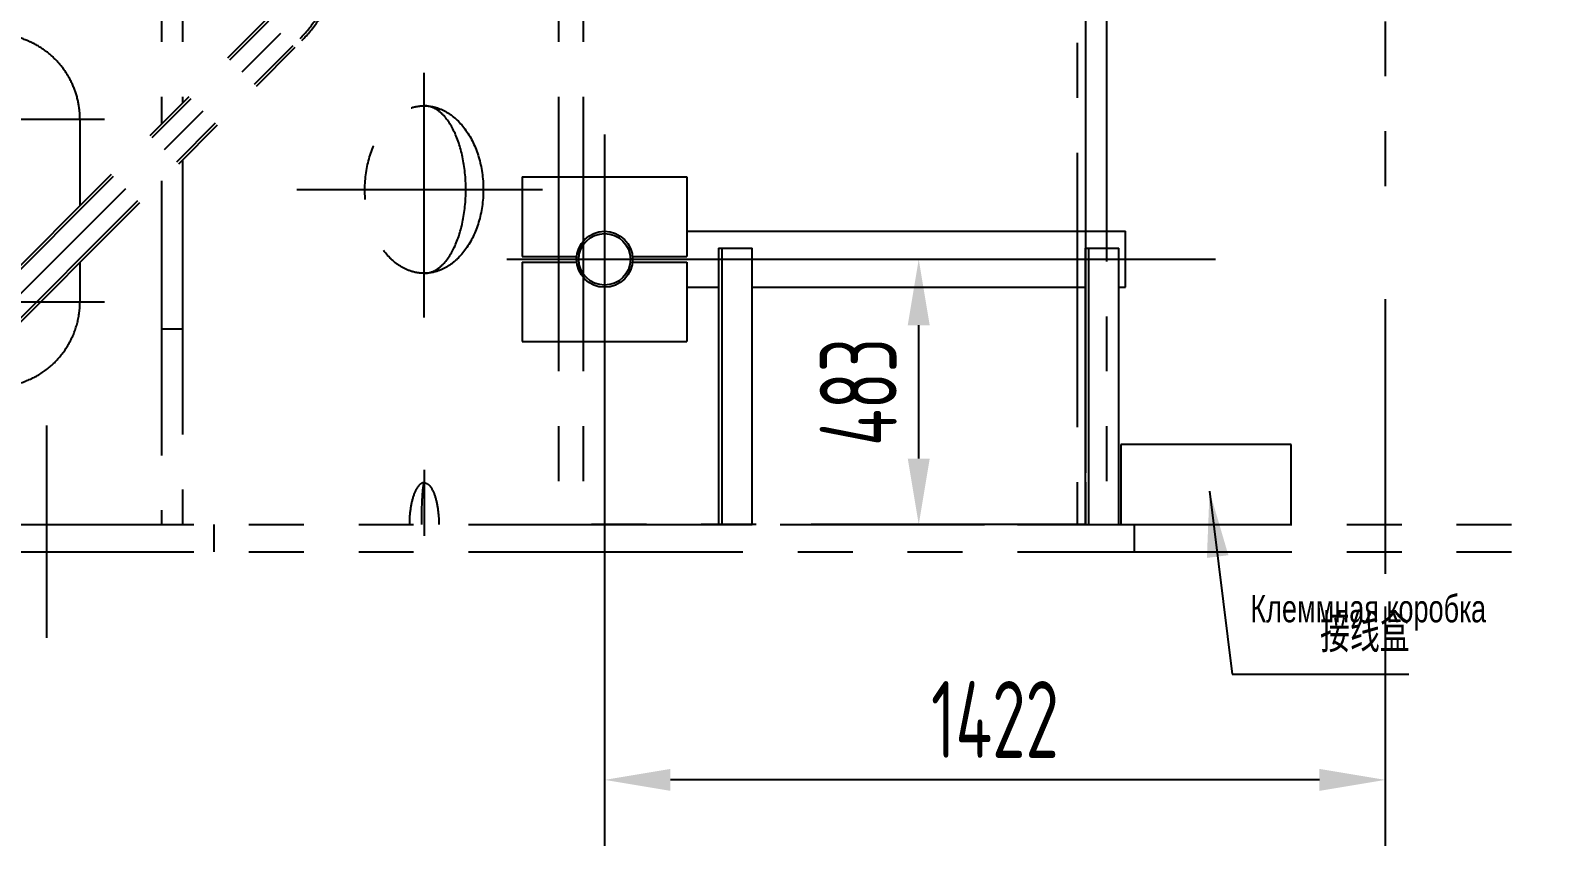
# Model space of a CAD drawing. Header units: millimetres. Extents: x 0 to 16800, y -462 to 11880.
# Drawn here: x 8334 to 11085, y 5186 to 6671 of the extents above; entities that cross this region are included whole.
import ezdxf

# ---------------------------------------------------------------- set-up
doc = ezdxf.new("R2010")
doc.units = ezdxf.units.MM
doc.header["$LTSCALE"] = 400
doc.linetypes.add('G', pattern=[2, 1.25, -0.25, 0.25, -0.25])
doc.linetypes.add('K', pattern=[2.5, 1.25, -0.25, 0.25, -0.25, 0.25, -0.25])
for name, color, linetype in [('01', 7, 'Continuous'), ('05', 4, 'G'), ('07', 6, 'K'), ('08', 1, 'Continuous')]:
    doc.layers.add(name, color=color, linetype=linetype)
doc.styles.get("Standard").update_dxf_attribs({"font": 'isocp', "width": 0.707, "bigfont": 'intecad.shx'})
doc.dimstyles.new('INTE', dxfattribs={"dimscale": 40, "dimtxt": 3.5, "dimasz": 3, "dimexe": 3, "dimexo": 0, "dimgap": 1, "dimtad": 1, "dimdec": 1, "dimdsep": 46, "dimtxsty": 'Standard', "dimcen": 0, "dimclrd": 1, "dimclre": 1, "dimclrt": 3, "dimaunit": 1, "dimadec": 0, "dimazin": 0, "dimtfac": 1, "dimtdec": 1, "dimtmove": 0, "dimatfit": 0, "dimfxl": 1, "dimarcsym": 0})

# ---------------------------------------------------------------- blocks, each defined once
blk = doc.blocks.new('rererwer')
at = {"layer": '07', "color": 6, "linetype": 'K'}
for p, q in [((37758.4, 27871.4), (37758.4, 25951.8)), ((35529.4, 27134.1), (35529.4, 26084.2)), ((35567.4, 27134.1), (35567.4, 26122.2)), ((36252.4, 27134.1), (36252.4, 25355.1)), ((36297.4, 27134.1), (36297.4, 25356.1)), ((36297.4, 27134.1), (36297.4, 25355.1)), ((36297.4, 27134.1), (36297.4, 25355.1)), ((37197.4, 27032.1), (37197.4, 25355.1)), ((37212.4, 27032.1), (37212.4, 25355.1)), ((37212.4, 26349.1), (37212.4, 25355.1)), ((37250.4, 26334.1), (37250.4, 25355.1)), ((35084.6, 25639.5), (35733.5, 26288.3)), ((35088.2, 25635.9), (35737, 26284.8)), ((35110.4, 25613.7), (35759.3, 26262.5)), ((35132.7, 25591.4), (35781.6, 26240.2)), ((35136.3, 25587.9), (35785.1, 26236.7)), ((36007.6, 25732.3), (36007.6, 26177.4)), ((35030, 26093.1), (35425.5, 26093.1)), ((35380.7, 26093.1), (35380.7, 25935.5)), ((35567.4, 26019), (35567.4, 25355.1)), ((35529.4, 25981), (35529.4, 25355.1)), ((35775.8, 25965.1), (36223.3, 25965.1)), ((35380.7, 25832.3), (35380.7, 25760.7)), ((35030, 25760.7), (35425.5, 25760.7)), ((37758.4, 25765.2), (37758.4, 25205.5)), ((35567.4, 25710.6), (35529.4, 25710.6)), ((35320.4, 25148.5), (35320.4, 25535.2)), ((36007.6, 25454.7), (36007.6, 25334.3)), ((35088.4, 25355.1), (40428.4, 25355.1)), ((35625.4, 25305.1), (35625.4, 25355.1)), ((37212.4, 25355.1), (36297.4, 25355.1)), ((37301.4, 25305.1), (37301.4, 25355.1)), ((35088.4, 25305.1), (40428.4, 25305.1))]:
    blk.add_line(p, q, dxfattribs=at)
for centre, radius, start, end in [((35617.9, 26403.9), 231.5, 315, 0), ((35617.9, 26403.9), 236.5, 315, 0), ((35225.7, 26093.1), 155, 0, 180), ((35225.7, 25760.7), 155, 247.348, 0)]:
    blk.add_arc(centre, radius, start, end, dxfattribs=at)
blk.add_ellipse((36007.6, 25965.1), major_axis=(0, 152.5), ratio=0.707107, dxfattribs=at)
for centre, major_axis, ratio, start_param, end_param in [((36007.6, 25965.1), (0, 152.5), 0.498452, 3.141593, 6.283185), ((36007.6, 25355.1), (0, 76), 0.353553, 6.283185, 7.853982), ((36007.6, 25355.1), (0, 76), 0.065128, 6.283185, 7.853982)]:
    blk.add_ellipse(centre, major_axis=major_axis, ratio=ratio, start_param=start_param, end_param=end_param, dxfattribs=at)
at = {"layer": '07', "color": 6, "linetype": 'K', "extrusion": (0, 0, -1)}
blk.add_ellipse((36007.6, 25355.1), major_axis=(0, 76), ratio=0.353553, start_param=6.283185, end_param=7.853982, dxfattribs=at)
blk = doc.blocks.new('*D109')
at = {"layer": '08', "color": 1, "lineweight": -2}
for p, q in [((9379.8, 5997.4), (9379.8, 5185.6)), ((10801.8, 5621.1), (10801.8, 5185.6)), ((10681.8, 5305.6), (9499.8, 5305.6))]:
    blk.add_line(p, q, dxfattribs=at)
at = {"layer": '08', "color": 1}
for points in [[(9499.8, 5325.6), (9499.8, 5285.6), (9379.8, 5305.6)], [(10681.8, 5325.6), (10681.8, 5285.6), (10801.8, 5305.6)]]:
    blk.add_solid(points, dxfattribs=at)
at = {"layer": 'Defpoints', "color": 0}
for p in [(9379.8, 5997.4), (10801.8, 5621.1), (9379.8, 5305.6)]:
    blk.add_point(p, dxfattribs=at)
at = {"layer": '08', "color": 3, "insert": (10090.8, 5415.6), "char_height": 140, "attachment_point": 5}
blk.add_mtext('1422', dxfattribs=at)
blk = doc.blocks.new('*D110')
at = {"layer": '08', "color": 1, "lineweight": -2}
for p, q in [((9590, 6253.7), (10072, 6253.7)), ((9952, 5890.7), (9952, 6133.7)), ((9699.5, 5770.7), (10072, 5770.7))]:
    blk.add_line(p, q, dxfattribs=at)
at = {"layer": '08', "color": 1}
for points in [[(9932, 6133.7), (9972, 6133.7), (9952, 6253.7)], [(9932, 5890.7), (9972, 5890.7), (9952, 5770.7)]]:
    blk.add_solid(points, dxfattribs=at)
at = {"layer": 'Defpoints', "color": 0}
for p in [(9590, 6253.7), (9952, 6253.7), (9699.5, 5770.7)]:
    blk.add_point(p, dxfattribs=at)
at = {"layer": '08', "color": 3, "insert": (9842, 6012.2), "char_height": 140, "attachment_point": 5, "rotation": 90}
blk.add_mtext('483', dxfattribs=at)

msp = doc.modelspace()

# ---------------------------------------------------------------- linework, layer by layer
at = {"layer": '01', "color": 7, "linetype": 'Continuous'}
for p, q in [((9229.79, 6403.72), (9529.79, 6403.72)), ((9229.79, 6403.72), (9229.79, 6258.72)), ((9529.79, 6403.72), (9529.79, 6258.72)), ((9229.79, 6258.72), (9329.04, 6258.72)), ((9229.79, 6248.72), (9229.79, 6103.72)), ((9229.79, 6248.72), (9329.04, 6248.72)), ((9430.54, 6258.72), (9529.79, 6258.72)), ((9430.54, 6248.72), (9529.79, 6248.72)), ((9529.79, 6248.72), (9529.79, 6103.72)), ((9229.79, 6103.72), (9529.79, 6103.72))]:
    msp.add_line(p, q, dxfattribs=at)
at = {"layer": '01'}
for p, q in [((9529.79, 6304.72), (10328.79, 6304.72)), ((10328.79, 6202.72), (10328.79, 6304.72)), ((9587.12, 6273.72), (9587.12, 5770.72)), ((9587.12, 6273.72), (9648.82, 6273.72)), ((9593.12, 6273.72), (9593.12, 5770.72)), ((9648.82, 5770.72), (9648.82, 6273.72)), ((10255.09, 6273.72), (10255.09, 5770.72)), ((10255.09, 6273.72), (10316.79, 6273.72)), ((10261.09, 6273.72), (10261.09, 5770.72)), ((10316.79, 5770.72), (10316.79, 6273.72)), ((9529.79, 6202.72), (9587.12, 6202.72)), ((9648.82, 6202.72), (10255.09, 6202.72)), ((10316.79, 6202.72), (10328.79, 6202.72)), ((9587.12, 5770.72), (9648.82, 5770.72)), ((9587.12, 5770.72), (9648.82, 5770.72)), ((10255.09, 5770.72), (10316.79, 5770.72)), ((10255.09, 5770.72), (10316.79, 5770.72))]:
    msp.add_line(p, q, dxfattribs=at)
at = {"layer": '01', "color": 7, "linetype": 'Continuous'}
for radius in [51, 47]:
    msp.add_circle((9379.79, 6253.72), radius, dxfattribs=at)
at = {"layer": '05'}
for p, q in [((9379.79, 6480.84), (9379.79, 5997.4)), ((9201.58, 6253.72), (10492.81, 6253.72))]:
    msp.add_line(p, q, dxfattribs=at)
at = {"layer": '07', "color": 6, "linetype": 'K'}
for p, q in [((10630.62, 5916.45), (10320.08, 5916.45)), ((10320.08, 5916.45), (10320.08, 5770.72)), ((10630.62, 5770.72), (10630.62, 5916.45))]:
    msp.add_line(p, q, dxfattribs=at)

# ---------------------------------------------------------------- block references
at = {"layer": '05'}
msp.add_blockref('rererwer', (-26956.58, -19584.38), dxfattribs=at)

# ---------------------------------------------------------------- texts
at = {"layer": '01', "insert": (10556.03, 5642.59), "char_height": 50, "attachment_point": 1}
msp.add_mtext('{\\fArial|b0|i0|c204|p34;\\C3;Клеммная коробка}', dxfattribs=at)
at = {"layer": '05', "color": 3, "insert": (10683.02, 5537.92), "char_height": 70, "attachment_point": 7}
msp.add_mtext('接线盒', dxfattribs=at)

# ---------------------------------------------------------------- dimensions: what is measured, and where the dimension line sits
at = {"layer": '08'}
dim = msp.add_linear_dim(base=(9951.96, 6253.72), p1=(9699.51, 5770.72), p2=(9590.02, 6253.72), angle=90, dimstyle='INTE', dxfattribs=at)
dim.commit()
dim.dimension.update_dxf_attribs({"geometry": '*D110', "text_midpoint": (9841.96, 6012.22)})
dim = msp.add_linear_dim(base=(9379.79, 5305.61), p1=(10801.79, 5621.13), p2=(9379.79, 5997.4), dimstyle='INTE', dxfattribs=at)
dim.commit()
dim.dimension.update_dxf_attribs({"geometry": '*D109', "text_midpoint": (10090.79, 5415.62)})

# ---------------------------------------------------------------- leaders
at = {"layer": '05', "annotation_type": 0, "has_hookline": 1, "hookline_direction": 0, "text_width": 161.67}
msp.add_leader([(10481.75, 5831.46), (10523.02, 5497.92), (10643.02, 5497.92)], dimstyle='INTE', dxfattribs=at)

doc.saveas('drawing.dxf')
